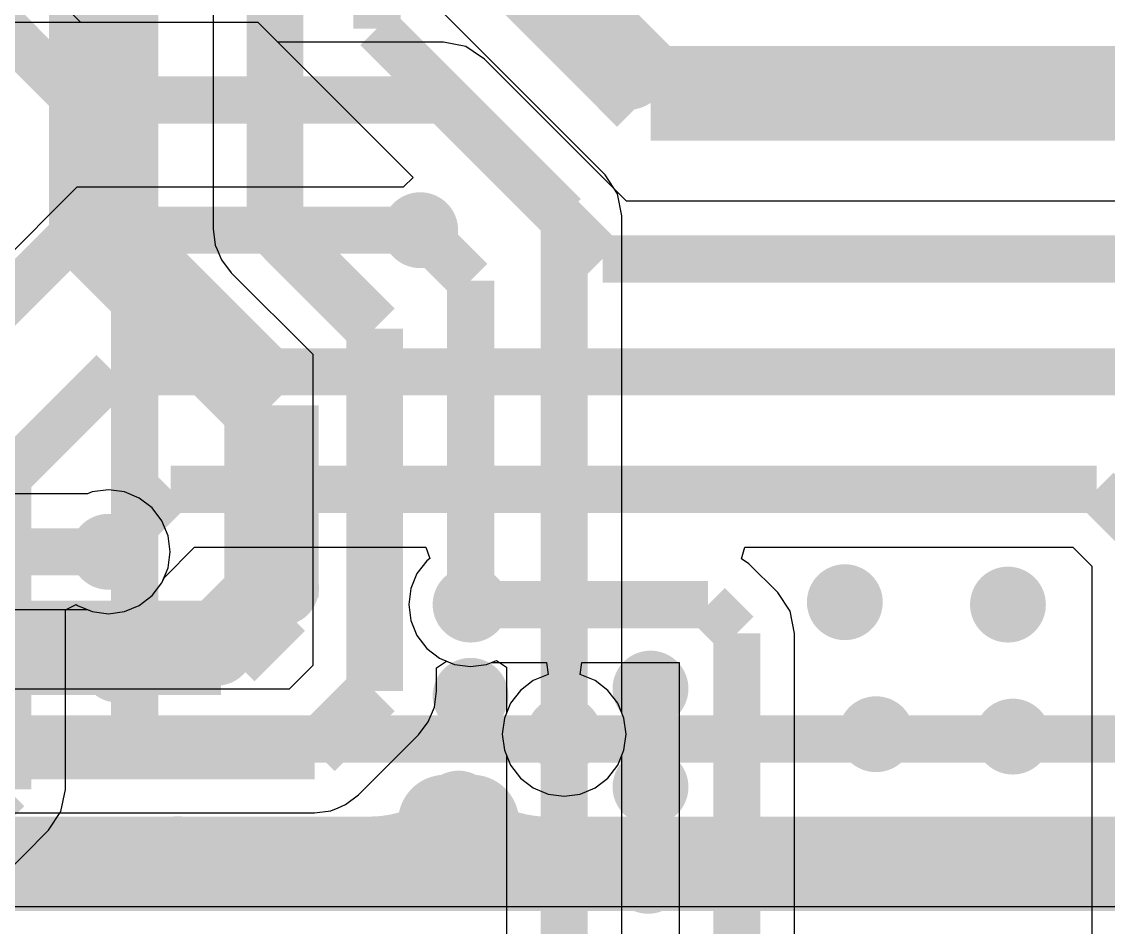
# Model space of a CAD drawing. Extents: x 81 to 196, y 150 to 213.
# Drawn here: x 142.04 to 153.55, y 186.19 to 195.77 of the extents above; entities that cross this region are included whole.
import ezdxf

# ---------------------------------------------------------------- set-up
doc = ezdxf.new("R2010")
doc.units = 0
doc.header["$MEASUREMENT"] = 0
for name, color, linetype in [('BOTTOMLAYER', 5, 'CONTINUOUS'), ('BOTTOMOVERLAY', 54, 'CONTINUOUS'), ('BOTTOMSOLDER', 6, 'CONTINUOUS'), ('MULTILAYER', 9, 'CONTINUOUS'), ('TOPLAYER', 1, 'CONTINUOUS')]:
    doc.layers.add(name, color=color, linetype=linetype)

msp = doc.modelspace()

# ---------------------------------------------------------------- linework, layer by layer
at = {"layer": 'BOTTOMLAYER'}
for p, q in [((142.670075, 195.761074), (141.625747, 196.805403)), ((144.548126, 195.761074), (141.689099, 195.761074)), ((144.548126, 195.761074), (142.670075, 195.761074)), ((146.186774, 194.122426), (144.548126, 195.761074)), ((144.755697, 195.553503), (144.548126, 195.761074)), ((146.510451, 195.553503), (144.755697, 195.553503)), ((146.744561, 195.506937), (146.510451, 195.553503)), ((146.824055, 195.45382), (146.744561, 195.506937)), ((146.943026, 195.374326), (146.824055, 195.45382)), ((148.446769, 193.87058), (146.943026, 195.374326)), ((146.085174, 194.020826), (146.186774, 194.122426)), ((141.689099, 193.079151), (142.630774, 194.020826)), ((142.630774, 194.020826), (146.085174, 194.020826)), ((168.106974, 193.87058), (148.446769, 193.87058)), ((143.550259, 189.884162), (143.874772, 190.208672)), ((143.874772, 190.208672), (146.322728, 190.208672)), ((146.322728, 190.208672), (146.36355, 190.088411)), ((149.663724, 190.087138), (149.700592, 190.208672)), ((149.700592, 190.208672), (153.172379, 190.208672)), ((153.172379, 190.208672), (153.37282, 190.008231)), ((146.332791, 190.064809), (146.228603, 189.929028)), ((146.36355, 190.088411), (146.332791, 190.064809)), ((149.743549, 190.033803), (149.663724, 190.087138)), ((150.048349, 189.729001), (149.743549, 190.033803)), ((153.37282, 190.008231), (153.37282, 172.608626)), ((143.424557, 189.696443), (143.528745, 189.832224)), ((143.528745, 189.832224), (143.550259, 189.884162)), ((146.228603, 189.929028), (146.163106, 189.770911)), ((146.163106, 189.770911), (146.140767, 189.601226)), ((150.048349, 189.729001), (150.048351, 189.729003)), ((150.048351, 189.729003), (150.048349, 189.729001)), ((150.180962, 189.530535), (150.048349, 189.729001)), ((142.505928, 189.546319), (142.619832, 189.602491)), ((142.619832, 189.602491), (142.633172, 189.592255)), ((142.633172, 189.592255), (142.791289, 189.526758)), ((143.130659, 189.526758), (143.288776, 189.592255)), ((143.288776, 189.592255), (143.424557, 189.696443)), ((146.140767, 189.601226), (146.163106, 189.431541)), ((142.505928, 187.645426), (142.505928, 189.546319)), ((142.791289, 189.526758), (142.960974, 189.504419)), ((142.960974, 189.504419), (143.130659, 189.526758)), ((150.227528, 189.296426), (150.180962, 189.530535)), ((146.163106, 189.431541), (146.228603, 189.273424)), ((146.228603, 189.273424), (146.332791, 189.137643)), ((150.227528, 172.608626), (150.227528, 189.296426)), ((146.332791, 189.137643), (146.468572, 189.033455)), ((146.468572, 189.033455), (146.626689, 188.967958)), ((146.626689, 188.967958), (146.796374, 188.945619)), ((146.796374, 188.945619), (146.966059, 188.967958)), ((146.966059, 188.967958), (147.017997, 188.989472)), ((147.017997, 188.989472), (147.600624, 188.989472)), ((147.600624, 188.989472), (147.617287, 188.862894)), ((147.956661, 188.862894), (147.973324, 188.989472)), ((147.973324, 188.989472), (149.00402, 188.989472)), ((149.00402, 188.989472), (149.00402, 172.608626)), ((147.459172, 188.797397), (147.323391, 188.693209)), ((147.617287, 188.862894), (147.459172, 188.797397)), ((148.114776, 188.797397), (147.956661, 188.862894)), ((148.250557, 188.693209), (148.114776, 188.797397)), ((147.323391, 188.693209), (147.219203, 188.557428)), ((148.354745, 188.557428), (148.250557, 188.693209)), ((147.219203, 188.557428), (147.153706, 188.399311)), ((148.420242, 188.399311), (148.354745, 188.557428)), ((147.153706, 188.399311), (147.131367, 188.229626)), ((148.442581, 188.229626), (148.420242, 188.399311)), ((147.131367, 188.229626), (147.153706, 188.059941)), ((148.420242, 188.059941), (148.442581, 188.229626)), ((147.153706, 188.059941), (147.17522, 188.008003)), ((147.17522, 188.008003), (147.17522, 172.608626)), ((148.398728, 188.008003), (148.420242, 188.059941)), ((148.398728, 172.608626), (148.398728, 188.008003)), ((142.459362, 187.411317), (142.505928, 187.645426)), ((142.326751, 187.212856), (142.459362, 187.411317)), ((141.793349, 186.679451), (142.326744, 187.212846)), ((142.326744, 187.212846), (142.326746, 187.212849)), ((142.326746, 187.212849), (142.326746, 187.212846)), ((142.326746, 187.212846), (142.326751, 187.212849)), ((142.326754, 187.212856), (142.326751, 187.212856)), ((142.326751, 187.212851), (142.326754, 187.212854)), ((142.326754, 187.212854), (142.326751, 187.212854)), ((142.326751, 187.212854), (142.326754, 187.212854)), ((142.326751, 187.212849), (142.326751, 187.212851)), ((142.326754, 187.212854), (142.326754, 187.212856)), ((142.326754, 187.212854), (142.326754, 187.212854)), ((142.326754, 187.212854), (142.326754, 187.212854))]:
    msp.add_line(p, q, dxfattribs=at)
for points, const_width in [([(148.701374, 195.011426), (145.229578, 198.483222)], 1.000001), ([(142.624251, 194.941749), (141.193172, 196.372828)], 0.499999), ([(168.691174, 195.011426), (148.701374, 195.011426)], 1.000001), ([(146.510451, 194.941749), (142.624251, 194.941749)], 0.499999), ([(148.193374, 193.258826), (146.510451, 194.941749)], 0.499999), ([(141.614774, 192.548624), (142.629776, 193.563626)], 0.499999), ([(146.262974, 193.563626), (142.629776, 193.563626)], 0.499999), ([(168.106974, 193.258826), (148.193374, 193.258826)], 0.499999), ([(141.894174, 190.947426), (143.011774, 192.065026)], 0.499999), ([(154.949774, 192.065026), (143.011774, 192.065026)], 0.499999), ([(141.894174, 187.645426), (141.894174, 190.947426)], 0.499999), ([(142.960974, 190.160026), (143.621374, 190.820426)], 0.499999), ([(153.425774, 190.820426), (143.621374, 190.820426)], 0.499999), ([(153.984574, 190.261626), (153.425774, 190.820426)], 0.499999), ([(149.310974, 189.601226), (146.796374, 189.601226)], 0.499999), ([(149.615774, 189.296426), (149.310974, 189.601226)], 0.499999), ([(149.615774, 152.466426), (149.615774, 189.296426)], 0.499999), ([(147.786974, 151.298026), (147.786974, 188.229626)], 0.499999), ([(141.360774, 187.112026), (141.894174, 187.645426)], 0.499999)]:
    msp.add_lwpolyline(points, dxfattribs=dict(at, const_width=const_width))
at = {"layer": 'BOTTOMLAYER', "const_width": 0.299999}
for points in [[(148.472774, 195.090026, 1), (148.472774, 195.390026, 1)], [(149.895174, 194.861426, 1), (149.895174, 195.161426, 1)], [(152.054174, 194.886826, 1), (152.054174, 195.186826, 1)], [(146.262974, 193.413626, 1), (146.262974, 193.713626, 1)], [(142.960974, 190.010026, 1), (142.960974, 190.310026, 1)], [(146.796374, 189.451226, 1), (146.796374, 189.751226, 1)], [(147.786974, 188.079626, 1), (147.786974, 188.379626, 1)]]:
    msp.add_lwpolyline(points, format="xyb", close=True, dxfattribs=at)
at = {"layer": 'BOTTOMOVERLAY', "const_width": 0.499999}
for points in [[(143.240374, 188.178826), (143.240374, 212.893026)], [(175.244374, 188.178826), (116.976774, 188.178826)]]:
    msp.add_lwpolyline(points, dxfattribs=at)
at = {"layer": 'BOTTOMSOLDER', "const_width": 0.401599}
for points in [[(148.472774, 195.039226, 1), (148.472774, 195.440826, 1)], [(149.895174, 194.810626, 1), (149.895174, 195.212226, 1)], [(152.054174, 194.836026, 1), (152.054174, 195.237626, 1)], [(146.262974, 193.362826, 1), (146.262974, 193.764426, 1)], [(142.960974, 189.959226, 1), (142.960974, 190.360826, 1)], [(144.789774, 189.578226, 1), (144.789774, 189.979826, 1)], [(146.796374, 189.400426, 1), (146.796374, 189.802026, 1)], [(150.758774, 189.425826, 1), (150.758774, 189.827426, 1)], [(152.485974, 189.400426, 1), (152.485974, 189.802026, 1)], [(144.103974, 188.943226, 1), (144.103974, 189.344826, 1)], [(143.062574, 188.765426, 1), (143.062574, 189.167026, 1)], [(146.796374, 188.435226, 1), (146.796374, 188.836826, 1)], [(148.701374, 188.511426, 1), (148.701374, 188.913026, 1)], [(147.786974, 188.028826, 1), (147.786974, 188.430426, 1)], [(151.088974, 188.028826, 1), (151.088974, 188.430426, 1)], [(152.536774, 188.003426, 1), (152.536774, 188.405026, 1)], [(148.701374, 187.470026, 1), (148.701374, 187.871626, 1)], [(146.669374, 187.241426, 1), (146.669374, 187.643026, 1)], [(142.757774, 186.733426, 1), (142.757774, 187.135026, 1)], [(143.697574, 186.758826, 1), (143.697574, 187.160426, 1)], [(145.780374, 186.606426, 1), (145.780374, 187.008026, 1)], [(151.063574, 186.631826, 1), (151.063574, 187.033426, 1)], [(152.511374, 186.657226, 1), (152.511374, 187.058826, 1)], [(148.675974, 186.530226, 1), (148.675974, 186.931826, 1)]]:
    msp.add_lwpolyline(points, format="xyb", close=True, dxfattribs=at)
at = {"layer": 'MULTILAYER', "const_width": 0.299999}
for points in [[(146.262974, 193.413626, 1), (146.262974, 193.713626, 1)], [(142.960974, 190.010026, 1), (142.960974, 190.310026, 1)], [(146.796374, 189.451226, 1), (146.796374, 189.751226, 1)], [(147.786974, 188.079626, 1), (147.786974, 188.379626, 1)]]:
    msp.add_lwpolyline(points, format="xyb", close=True, dxfattribs=at)
at = {"layer": 'TOPLAYER'}
for p, q in [((144.070565, 206.8927), (144.070565, 193.576428)), ((148.219549, 194.148601), (146.417528, 195.950624)), ((148.352162, 193.950135), (148.219549, 194.148601)), ((148.398728, 193.716026), (148.352162, 193.950135)), ((148.398728, 188.451249), (148.398728, 193.716026)), ((144.070565, 193.576428), (144.092905, 193.406743)), ((144.092905, 193.406743), (144.112087, 193.360431)), ((144.112087, 193.360431), (144.158399, 193.248625)), ((144.158399, 193.248625), (144.262589, 193.112842)), ((144.262589, 193.112842), (145.124767, 192.250667)), ((145.124767, 192.250667), (145.124767, 188.958388)), ((142.739351, 190.77178), (136.68933, 190.77178)), ((142.791289, 190.793294), (142.739351, 190.77178)), ((142.960974, 190.815633), (142.791289, 190.793294)), ((143.130659, 190.793294), (142.960974, 190.815633)), ((143.288776, 190.727797), (143.130659, 190.793294)), ((143.424557, 190.623609), (143.288776, 190.727797)), ((143.528745, 190.487828), (143.424557, 190.623609)), ((143.594242, 190.329711), (143.528745, 190.487828)), ((143.616581, 190.160026), (143.594242, 190.329711)), ((143.594242, 189.990341), (143.616581, 190.160026)), ((143.528745, 189.832224), (143.594242, 189.990341)), ((143.424557, 189.696443), (143.528745, 189.832224)), ((143.130659, 189.526758), (143.288776, 189.592255)), ((143.288776, 189.592255), (143.424557, 189.696443)), ((136.433174, 189.548272), (142.739351, 189.548272)), ((142.739351, 189.548272), (142.791289, 189.526758)), ((142.791289, 189.526758), (142.960974, 189.504419)), ((142.960974, 189.504419), (143.130659, 189.526758)), ((145.124767, 188.958388), (144.873815, 188.707433)), ((146.435981, 188.932655), (146.541579, 189.003213)), ((146.435981, 188.686826), (146.435981, 188.932655)), ((146.541579, 189.003213), (146.626689, 188.967958)), ((146.626689, 188.967958), (146.796374, 188.945619)), ((146.796374, 188.945619), (146.966059, 188.967958)), ((146.966059, 188.967958), (147.069622, 189.010856)), ((147.069622, 189.010856), (147.17522, 188.9403)), ((147.17522, 188.9403), (147.17522, 188.451249)), ((144.873815, 188.707433), (131.015133, 188.707433)), ((146.413642, 188.517141), (146.435981, 188.686826)), ((146.348148, 188.359029), (146.413642, 188.517141)), ((147.17522, 188.451249), (147.153706, 188.399311)), ((148.420242, 188.399311), (148.398728, 188.451249)), ((146.243957, 188.22324), (146.348143, 188.359019)), ((146.348143, 188.359019), (146.348143, 188.359019)), ((146.348143, 188.359019), (146.348143, 188.359019)), ((146.348143, 188.359019), (146.348145, 188.359019)), ((146.348145, 188.359019), (146.348148, 188.359021)), ((146.34815, 188.359029), (146.348148, 188.359029)), ((146.348148, 188.359021), (146.348148, 188.359026)), ((146.348148, 188.359026), (146.34815, 188.359026)), ((146.348148, 188.359021), (146.348148, 188.359021)), ((146.348148, 188.359021), (146.348148, 188.359021)), ((146.34815, 188.359026), (146.34815, 188.359029)), ((146.34815, 188.359026), (146.34815, 188.359026)), ((147.153706, 188.399311), (147.131367, 188.229626)), ((148.442581, 188.229626), (148.420242, 188.399311)), ((145.608957, 187.588243), (146.243957, 188.22324)), ((147.131367, 188.229626), (147.153706, 188.059941)), ((148.420242, 188.059941), (148.442581, 188.229626)), ((147.153706, 188.059941), (147.219203, 187.901824)), ((148.354745, 187.901824), (148.420242, 188.059941)), ((147.219203, 187.901824), (147.323391, 187.766043)), ((148.250557, 187.766043), (148.354745, 187.901824)), ((147.323391, 187.766043), (147.459172, 187.661855)), ((148.114776, 187.661855), (148.250557, 187.766043)), ((147.459172, 187.661855), (147.617289, 187.596358)), ((147.956659, 187.596358), (148.114776, 187.661855)), ((145.473176, 187.484052), (145.608957, 187.588243)), ((147.617289, 187.596358), (147.786974, 187.574019)), ((147.786974, 187.574019), (147.956659, 187.596358)), ((145.145374, 187.396219), (145.315059, 187.418558)), ((145.315059, 187.418558), (145.394116, 187.451306)), ((145.394116, 187.451306), (145.473176, 187.484052)), ((121.548774, 187.396219), (145.145374, 187.396219)), ((177.441926, 186.402441), (115.299884, 186.402441))]:
    msp.add_line(p, q, dxfattribs=at)
for points, const_width in [([(144.726172, 193.576428), (144.726172, 207.698828)], 0.599999), ([(142.833974, 193.563626), (142.833974, 206.238226)], 1.000001), ([(145.805774, 195.697226), (145.805774, 199.989826)], 0.499999), ([(147.786974, 193.716026), (145.805774, 195.697226)], 0.499999), ([(144.688174, 191.709426), (142.833974, 193.563626)], 1.000001), ([(147.786974, 188.229626), (147.786974, 193.716026)], 0.499999), ([(145.780374, 192.522226), (144.726172, 193.576428)], 0.599999), ([(146.796374, 193.030226), (146.262974, 193.563626)], 0.499999), ([(146.796374, 189.601226), (146.796374, 193.030226)], 0.499999), ([(145.780374, 188.686826), (145.780374, 192.522226)], 0.599999), ([(144.688174, 189.677426), (144.688174, 191.709426)], 1.000001), ([(142.960974, 190.160026), (136.433174, 190.160026)], 0.499999), ([(144.154774, 189.144026), (144.688174, 189.677426)], 1.000001), ([(144.154774, 189.144026), (137.728574, 189.144026)], 1.000001), ([(145.145374, 188.051826), (145.780374, 188.686826)], 0.599999), ([(145.145374, 188.051826), (121.548774, 188.051826)], 0.599999), ([(177.149374, 186.858026), (116.824374, 186.858026)], 1.000001)]:
    msp.add_lwpolyline(points, dxfattribs=dict(at, const_width=const_width))
for points, const_width in [([(146.262974, 193.413626, 1), (146.262974, 193.713626, 1)], 0.299999), ([(142.960974, 190.010026, 1), (142.960974, 190.310026, 1)], 0.299999), ([(144.789774, 189.629026, 1), (144.789774, 189.929026, 1)], 0.299999), ([(146.796374, 189.451226, 1), (146.796374, 189.751226, 1)], 0.299999), ([(144.103974, 188.994026, 1), (144.103974, 189.294026, 1)], 0.299999), ([(143.062574, 188.816226, 1), (143.062574, 189.116226, 1)], 0.299999), ([(147.786974, 188.079626, 1), (147.786974, 188.379626, 1)], 0.299999), ([(146.527952, 187.050804, 1), (146.527952, 187.550803, 1)], 0.499999), ([(146.810796, 187.050804, 1), (146.810796, 187.550803, 1)], 0.499999), ([(146.669374, 187.292226, 1), (146.669374, 187.592226, 1)], 0.299999), ([(145.741835, 186.608026, 1), (145.741835, 187.108025, 1)], 0.499999), ([(147.596913, 186.608026, 1), (147.596913, 187.108025, 1)], 0.499999), ([(142.757774, 186.784226, 1), (142.757774, 187.084226, 1)], 0.299999), ([(143.697574, 186.809626, 1), (143.697574, 187.109626, 1)], 0.299999), ([(145.780374, 186.657226, 1), (145.780374, 186.957226, 1)], 0.299999), ([(151.063574, 186.682626, 1), (151.063574, 186.982626, 1)], 0.299999), ([(152.511374, 186.708026, 1), (152.511374, 187.008026, 1)], 0.299999), ([(148.675974, 186.581026, 1), (148.675974, 186.881026, 1)], 0.299999)]:
    msp.add_lwpolyline(points, format="xyb", close=True, dxfattribs=dict(at, const_width=const_width))
at = {"layer": 'TOPLAYER', "const_width": 1.000001}
for points in [[(146.810796, 187.300804, -0.198912), (145.741835, 186.858026)], [(147.596913, 186.858026, -0.198912), (146.527952, 187.300804)]]:
    msp.add_lwpolyline(points, format="xyb", dxfattribs=at)

doc.saveas('drawing.dxf')
